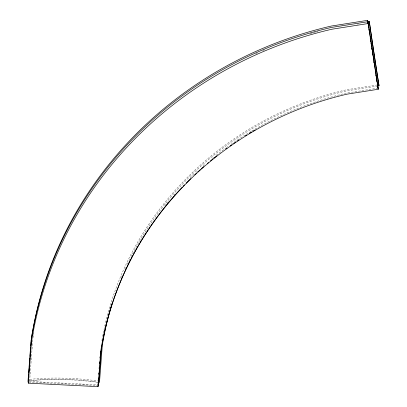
<?xml version="1.0" encoding="UTF-8"?>
<svg xmlns="http://www.w3.org/2000/svg" width="407" height="407" viewBox="0 0 407 407"><rect width="100%" height="100%" fill="white"/><g stroke="black" fill="none" stroke-linecap="round" stroke-linejoin="round"><path stroke-width="0.31" stroke-dasharray="2.04 1.53" d="M97.721 382.341A94.689 28.749 4.3 0 0 29.66 380.784L32.784 339.509M357.356 24.064L358.613 23.865M377.391 84.931L346.255 89.82A318.274 302.177 -11.2 0 0 102.34 338.075M377.762 85.994L346.51 90.903A317.068 301.032 -11.2 0 0 130.418 258.038M378.088 88.126L346.84 93.03A319.744 303.571 -11.2 0 0 253.775 129.864M29.35 381.42L97.283 384.819M28.76 382.061L97.217 385.485M255.794 53.663A389.25 369.561 -11.2 0 1 257.534 52.879M262.78 50.59A389.25 369.561 -11.2 0 1 265.705 49.354M310.063 33.71A389.25 369.561 -11.2 0 1 318.045 31.487M165.13 205.601A319.744 303.571 -11.2 0 1 168.33 201.714M174.084 195.039A319.744 303.571 -11.2 0 1 174.918 194.098M190.15 178.185A319.744 303.571 -11.2 0 1 194.256 174.247M196.108 172.517A319.744 303.571 -11.2 0 1 197.507 171.23M203.179 166.158A319.744 303.571 -11.2 0 1 205.576 164.082M212.398 158.404A319.744 303.571 -11.2 0 1 213.385 157.606M216.356 155.245A319.744 303.571 -11.2 0 1 225.86 148.067M226.368 147.7A319.744 303.571 -11.2 0 1 228.408 146.235M230.978 144.424A319.744 303.571 -11.2 0 1 234.081 142.282M234.6 141.926A319.744 303.571 -11.2 0 1 245.691 134.727M246.225 134.396A319.744 303.571 -11.2 0 1 251.068 131.456M251.607 131.135A319.744 303.571 -11.2 0 1 253.23 130.179M101.903 340.542A318.274 302.177 -11.2 0 1 102.228 338.695M121.469 277.543A317.068 301.032 -11.2 0 1 122.202 275.793M124.99 269.429A317.068 301.032 -11.2 0 1 126.302 266.554M127.376 264.27A317.068 301.032 -11.2 0 1 130.138 258.598M33.028 337.632A387.774 368.162 -11.2 0 1 33.435 335.134M33.537 334.513A387.774 368.162 -11.2 0 1 33.969 332.02M29.767 379.385A94.689 28.749 4.3 0 1 97.828 380.942M29.66 380.784A85.2 25.865 4.3 0 1 97.736 382.178"/><path stroke-width="0.61" d="M28.454 377.477L28.688 374.354M28.831 372.476L29.116 368.727M29.258 366.855L29.492 363.731M29.635 361.854L29.92 358.109M30.062 356.232L30.301 353.108M30.489 350.61L30.723 347.486M30.866 345.609L31.151 341.86M31.242 340.613L31.385 338.736A389.25 369.561 -11.2 0 1 331.217 26.063L367.628 20.35L368.03 22.39M28.348 383.165L31.425 342.501A389.977 370.258 -11.2 0 1 331.817 29.238L368.284 23.514L367.928 21.703L331.461 27.427A389.977 370.258 -11.2 0 0 31.069 340.69L27.986 381.354L28.348 383.165L98.072 386.65L100.773 351.002A319.744 303.571 -11.2 0 1 347.064 94.159L378.312 89.255L368.06 22.38M97.894 384.89L97.99 383.643M98.275 379.889L98.418 378.011M98.703 374.262L98.794 373.01M99.125 368.63L99.222 367.384M99.506 363.629L99.649 361.752M99.934 358.002L100.025 356.751M100.31 352.996L100.407 351.745M98.072 386.65L97.848 385.515L98.58 385.556L101.272 349.959A319.007 302.874 -11.2 0 1 182.27 187.174M99.486 382.448L102.274 345.594M368.36 25.361A94.689 1.246 81.1 0 1 367.831 21.688L369.281 21.464A85.2 1.119 81.1 0 0 379.014 85.801L377.762 85.994M377.391 84.931L378.846 84.702A94.689 1.246 81.1 0 1 369.281 21.464M377.508 85.48L378.195 88.812M378.088 88.126L378.312 89.255M367.928 21.703L378.072 88.233M378.846 84.702L379.014 85.801M367.628 20.35L367.831 21.688M98.509 383.776L98.58 385.556M376.841 81.415A94.689 1.246 81.1 0 1 376.663 80.245M376.027 76.165A94.689 1.246 81.1 0 1 375.844 75M373.982 62.937A94.689 1.246 81.1 0 1 373.809 61.808M372.771 54.996A94.689 1.246 81.1 0 1 372.588 53.775M371.947 49.557A94.689 1.246 81.1 0 1 371.769 48.372M371.153 44.271A94.689 1.246 81.1 0 1 370.981 43.122M370.726 41.407A94.689 1.246 81.1 0 1 370.553 40.278M370.365 39.016A94.689 1.246 81.1 0 1 370.182 37.765M369.551 33.491A94.689 1.246 81.1 0 1 369.373 32.301M369.113 30.535A94.689 1.246 81.1 0 1 368.946 29.38M368.696 27.671A94.689 1.246 81.1 0 1 368.533 26.547M183.145 186.253A319.007 302.874 -11.2 0 1 184.452 184.9M186.208 183.104A319.007 302.874 -11.2 0 1 190.669 178.668M194.77 174.735A319.007 302.874 -11.2 0 1 196.154 173.443M198.011 171.729A319.007 302.874 -11.2 0 1 200.351 169.607M201.292 168.763A319.007 302.874 -11.2 0 1 203.668 166.667M207.504 163.37A319.007 302.874 -11.2 0 1 208.476 162.556M210.419 160.933A319.007 302.874 -11.2 0 1 212.866 158.934M213.848 158.14A319.007 302.874 -11.2 0 1 216.819 155.784M225.895 148.916A319.007 302.874 -11.2 0 1 226.923 148.168M230.021 145.955A319.007 302.874 -11.2 0 1 231.578 144.861M233.674 143.412A319.007 302.874 -11.2 0 1 235.246 142.338M237.362 140.919A319.007 302.874 -11.2 0 1 238.955 139.866M245.385 135.745A319.007 302.874 -11.2 0 1 246.464 135.073M249.181 133.41A319.007 302.874 -11.2 0 1 251.358 132.097M253.001 131.125A319.007 302.874 -11.2 0 1 255.194 129.848M102.376 344.973A317.068 301.032 -11.2 0 1 112.022 303.581"/></g></svg>
